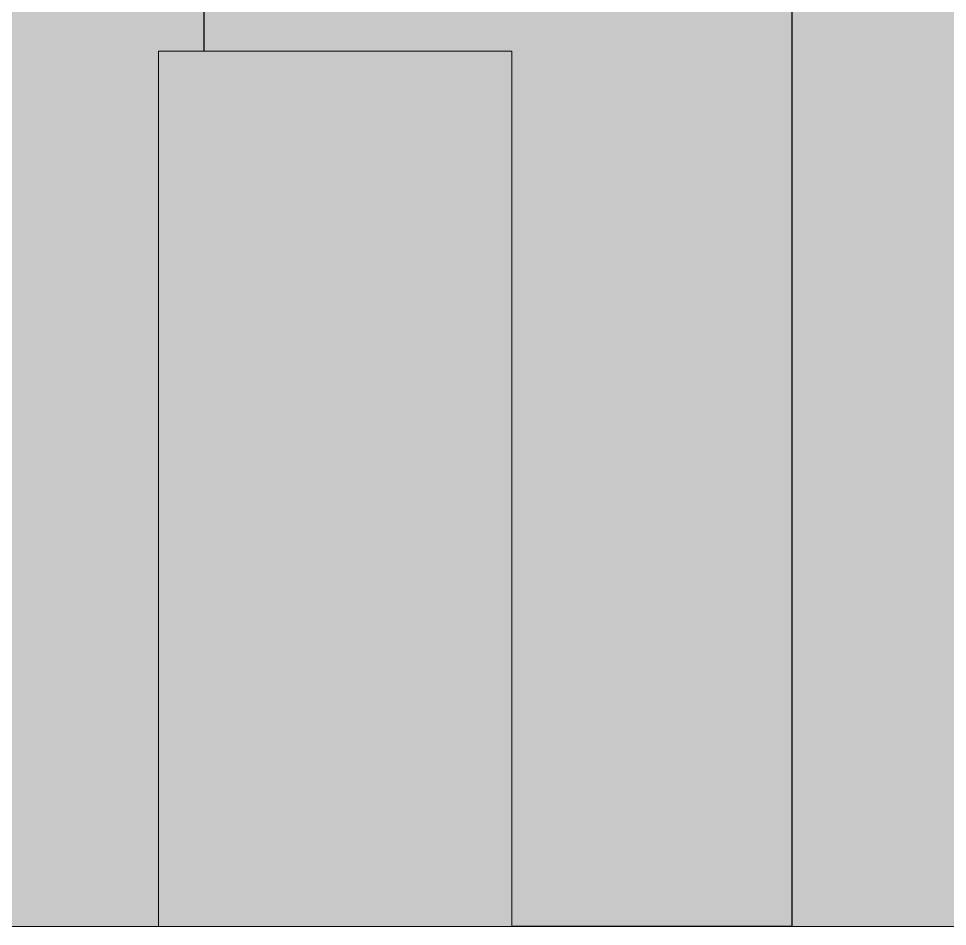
# Model space of a CAD drawing. Header units: millimetres. Extents: x 19901 to 42199, y 14545 to 21214.
# Drawn here: x 37014.6 to 37258.7, y 15522.1 to 15760.7 of the extents above; entities that cross this region are included whole.
import ezdxf

# ---------------------------------------------------------------- set-up
doc = ezdxf.new("R2010")
doc.units = ezdxf.units.MM
doc.layers.get('0').update_dxf_attribs({"lineweight": 18})
doc.layers.add('MURO', color=1, linetype='Continuous', lineweight=25)
doc.layers.add('vetro', color=140, linetype='Continuous', lineweight=15)
doc.layers.add('VERDE_giardino_garden', color=7, linetype='Continuous', lineweight=5, true_color=0x426227)

msp = doc.modelspace()

# ---------------------------------------------------------------- hatches: boundary and pattern name
at = {"layer": 'MURO'}
h = msp.add_hatch(color=256, dxfattribs=at)
h.dxf.hatch_style = 1
h.paths.add_polyline_path([(37144.21, 15752.12), (37144.21, 15522.12), (37217.86, 15522.12), (37217.86, 16121.97), (36838.17, 16121.97), (36838.17, 15815.12), (37063.38, 15815.12), (37063.38, 15752.12)])
at = {"layer": 'VERDE_giardino_garden'}
h = msp.add_hatch(color=256, dxfattribs=at)
h.dxf.hatch_style = 1
h.paths.add_polyline_path([(37051.35, 15522.12), (37144.21, 15522.12), (37144.21, 15752.12), (37051.35, 15752.12)])
at = {"layer": 'vetro'}
h = msp.add_hatch(color=256, dxfattribs=at)
h.dxf.hatch_style = 1
h.paths.add_polyline_path([(36748.19, 16121.97), (36725.01, 16121.97), (36725.01, 15522.12), (36748.19, 15522.12)])
h.paths.add_polyline_path([(37051.35, 15522.12), (37051.35, 15752.12), (37063.38, 15752.12), (37063.38, 15815.12), (36838.17, 15815.12), (36838.17, 16121.97), (36748.19, 16121.97), (36748.19, 15522.12)])
h = msp.add_hatch(color=256, dxfattribs=at)
h.dxf.hatch_style = 1
h.paths.add_polyline_path([(37217.86, 15522.12), (37348.57, 15522.12), (37348.57, 15617.42), (37348.57, 15839.12), (37362.07, 15839.12), (37362.07, 15889.12), (37631.16, 15889.12), (37631.16, 16121.97), (37217.86, 16121.97)])

# ---------------------------------------------------------------- linework, layer by layer
msp.add_line((36528.42, 15522.12), (39255.66, 15522.12))
at = {"layer": 'MURO'}
for points in [[(36838.17, 16121.97), (37217.86, 16121.97), (37217.86, 15522.12), (37144.21, 15522.12)], [(37063.38, 15752.12), (37063.38, 15815.12), (36838.17, 15815.12), (36838.17, 16121.97)]]:
    msp.add_lwpolyline(points, dxfattribs=at)
at = {"layer": 'VERDE_giardino_garden'}
for p, q in [((37051.35, 15522.12), (37051.35, 15752.12)), ((37051.35, 15752.12), (37144.21, 15752.12)), ((37144.21, 15522.12), (37144.21, 15752.12)), ((37051.35, 15522.12), (37144.21, 15522.12))]:
    msp.add_line(p, q, dxfattribs=at)
at = {"layer": 'vetro'}
for points in [[(37051.35, 15522.12), (36725.01, 15522.12), (36725.01, 16121.97), (36748.19, 16121.97), (36748.19, 15522.12)], [(36748.19, 16121.97), (36838.17, 16121.97), (36838.17, 15815.12), (37063.38, 15815.12), (37063.38, 15752.12)], [(37217.86, 15522.12), (37348.57, 15522.12), (37348.57, 15839.12), (37362.07, 15839.12), (37362.07, 15889.12), (37631.16, 15889.12), (37631.16, 16121.97), (37217.86, 16121.97), (37217.86, 15522.12)]]:
    msp.add_lwpolyline(points, dxfattribs=at)

doc.saveas('drawing.dxf')
